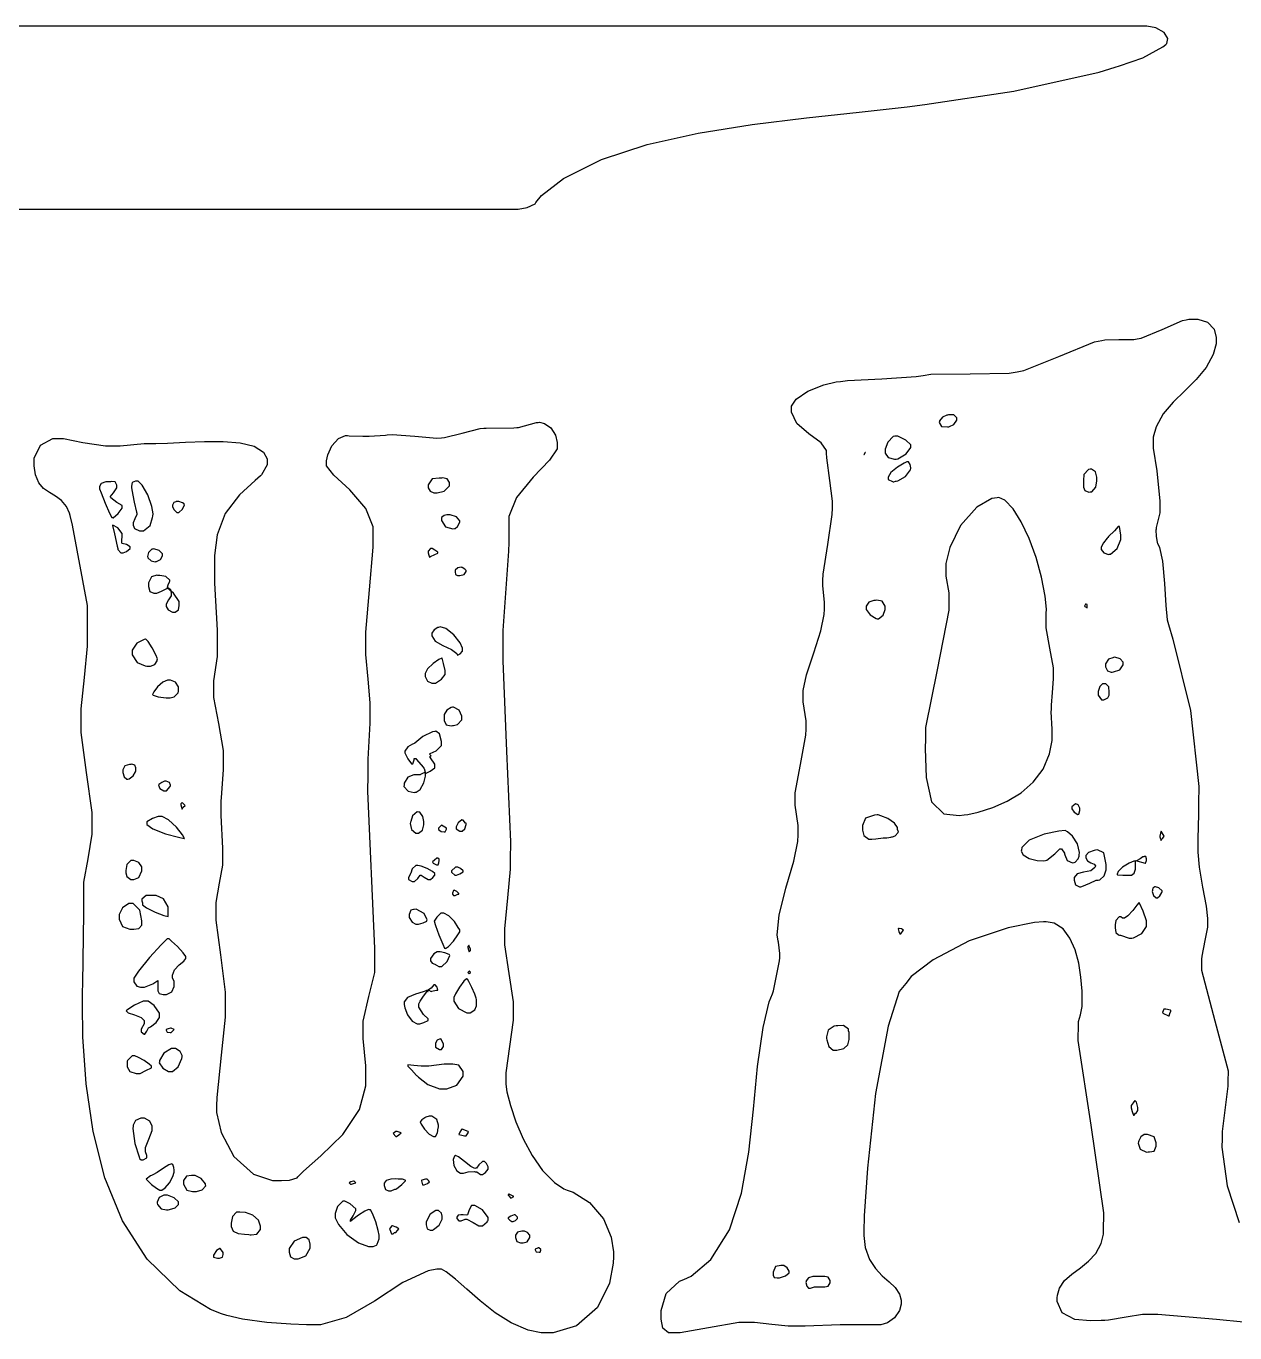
# Model space of a CAD drawing. Extents: x 59 to 294, y 44 to 310.
# Drawn here: x 176.7 to 235, y 86 to 149 of the extents above; entities that cross this region are included whole.
import ezdxf

# ---------------------------------------------------------------- set-up
doc = ezdxf.new("R2010")
doc.units = 0
doc.header["$MEASUREMENT"] = 0

msp = doc.modelspace()

# ---------------------------------------------------------------- linework, layer by layer
at = {"color": 32}
msp.add_lwpolyline([(161.21, 140.159), (181.907, 140.159), (188.806, 140.159), (191.681, 140.159), (198.151, 140.159), (200.308, 140.159), (200.449, 140.159), (200.879, 140.239), (201.26, 140.424), (201.296, 140.476), (201.568, 140.815), (202.627, 141.639), (204.451, 142.558), (206.653, 143.272), (209.113, 143.819), (211.714, 144.238), (214.336, 144.564), (216.864, 144.839), (218.602, 145.028), (219.181, 145.098), (220.036, 145.204), (224.323, 145.852), (228.432, 146.765), (229.199, 147.002), (229.41, 147.064), (230.536, 147.457), (231.502, 147.974), (231.635, 148.096), (231.683, 148.146), (231.742, 148.383), (231.568, 148.67), (231.163, 148.89), (230.722, 148.978), (230.576, 148.978), (230.576, 148.978), (214.629, 148.978), (178.752, 148.978), (166.794, 148.978)], dxfattribs=at)
at = {"color": 42}
msp.add_lwpolyline([(236.689, 86.4306), (234.08, 86.6909), (231.262, 86.9336), (230.787, 86.9237), (230.522, 86.9237), (229.733, 86.7971), (228.873, 86.6525), (228.706, 86.6429), (228.533, 86.6429), (228.014, 86.6263), (227.255, 86.687), (226.646, 86.9996), (226.407, 87.5538), (226.413, 87.7355), (226.416, 87.8512), (226.516, 88.1944), (226.769, 88.561), (227.122, 88.8739), (227.524, 89.1702), (227.925, 89.4884), (228.278, 89.8645), (228.531, 90.3386), (228.633, 90.7948), (228.636, 90.9465), (228.652, 91.8284), (228.049, 96.0438), (227.426, 100.119), (227.435, 100.93), (227.435, 101.04), (227.524, 101.367), (227.612, 101.755), (227.612, 101.883), (227.615, 102.038), (227.605, 102.504), (227.553, 103.175), (227.445, 103.852), (227.271, 104.492), (227.025, 105.055), (226.694, 105.494), (226.268, 105.768), (225.87, 105.846), (225.742, 105.833), (225.315, 105.804), (224.046, 105.545), (222.174, 104.921), (220.428, 104.014), (219.379, 103.205), (219.111, 102.871), (218.792, 102.483), (218.27, 100.819), (217.654, 97.5653), (217.264, 93.9754), (217.114, 91.6781), (217.099, 90.9105), (217.096, 90.7232), (217.165, 90.1555), (217.365, 89.578), (217.653, 89.1385), (217.985, 88.7938), (218.32, 88.5031), (218.612, 88.222), (218.819, 87.9105), (218.899, 87.6212), (218.899, 87.5249), (218.899, 87.4229), (218.812, 87.1153), (218.576, 86.7668), (218.229, 86.523), (217.91, 86.4306), (217.804, 86.4306), (217.53, 86.4306), (216.916, 86.4306), (216.712, 86.4306), (215.962, 86.4306), (214.275, 86.3604), (213.713, 86.3604), (213.45, 86.3604), (212.663, 86.4485), (211.836, 86.5367), (211.56, 86.5367), (211.072, 86.5367), (209.606, 86.2902), (208.241, 86.0418), (207.786, 86.0418), (207.691, 86.0418), (207.41, 86.2637), (207.327, 86.7061), (207.327, 86.8535), (207.327, 87.1238), (207.57, 87.9341), (208.218, 88.5292), (208.421, 88.6174), (208.782, 88.7786), (209.728, 89.578), (210.621, 91.0015), (211.194, 92.764), (211.547, 94.7431), (211.776, 96.8167), (211.977, 98.8632), (212.249, 100.757), (212.539, 101.987), (212.689, 102.376), (212.742, 102.518), (213.032, 103.965), (213.042, 104.105), (213.042, 104.308), (212.98, 104.863), (212.972, 104.915), (212.925, 105.22), (213.01, 106.167), (213.342, 107.461), (213.725, 108.762), (213.917, 109.714), (213.924, 110.031), (213.924, 110.472), (213.783, 111.464), (213.783, 111.795), (213.791, 112.059), (214.048, 113.414), (214.303, 114.821), (214.313, 115.112), (214.313, 115.518), (214.172, 116.43), (214.172, 116.733), (214.177, 116.987), (214.34, 117.742), (214.682, 118.79), (215.024, 119.851), (215.187, 120.635), (215.194, 120.897), (215.194, 121.241), (215.124, 122.016), (215.124, 122.273), (215.132, 122.582), (215.353, 124.019), (215.573, 125.457), (215.583, 125.765), (215.583, 126.096), (215.453, 127.088), (215.309, 128.183), (215.301, 128.411), (215.301, 128.536), (215.035, 128.911), (214.453, 129.343), (213.872, 129.846), (213.607, 130.385), (213.607, 130.564), (213.607, 130.677), (213.832, 131.016), (214.405, 131.402), (215.17, 131.695), (215.768, 131.841), (215.97, 131.869), (216.305, 131.913), (217.963, 131.997), (219.621, 132.099), (219.957, 132.151), (220.326, 132.213), (222.214, 132.227), (224.102, 132.257), (224.473, 132.328), (224.808, 132.389), (226.491, 133.073), (228.211, 133.773), (228.564, 133.843), (228.696, 133.871), (229.384, 133.879), (230.107, 133.889), (230.258, 133.915), (230.451, 133.951), (231.465, 134.374), (232.445, 134.797), (232.621, 134.831), (232.755, 134.862), (233.179, 134.872), (233.649, 134.723), (233.966, 134.381), (234.074, 133.977), (234.068, 133.843), (234.064, 133.672), (233.928, 133.157), (233.583, 132.538), (233.101, 131.965), (232.551, 131.415), (232, 130.867), (231.517, 130.298), (231.173, 129.687), (231.036, 129.18), (231.033, 129.01), (231.033, 128.65), (231.205, 127.565), (231.36, 126.101), (231.352, 125.801), (231.352, 125.537), (231.184, 124.823), (231.176, 124.743), (231.166, 124.708), (231.17, 124.408), (231.228, 124.108), (231.246, 124.072), (231.341, 123.873), (231.482, 123.202), (231.577, 122.141), (231.637, 121.066), (231.714, 120.377), (231.775, 120.157), (231.977, 119.451), (232.829, 116.012), (233.238, 112.36), (233.222, 111.548), (233.222, 111.019), (233.186, 109.828), (233.186, 109.431), (233.179, 109.194), (233.247, 108.478), (233.415, 107.509), (233.582, 106.594), (233.652, 105.996), (233.645, 105.797), (233.645, 105.584), (233.517, 104.943), (233.371, 104.184), (233.363, 104.033), (233.353, 103.504), (233.996, 101.063), (234.641, 98.655), (234.633, 98.1424), (234.623, 97.9219), (234.477, 96.7673), (234.351, 95.7351), (234.351, 95.3904), (234.341, 94.9935), (234.592, 93.1252), (235.179, 91.3613)], dxfattribs=at)
for points in [[(205.034, 89.7117), (205.027, 89.3932), (204.839, 88.4396), (204.266, 87.2561), (203.258, 86.3822), (202.129, 86.0418), (201.753, 86.0418), (201.545, 86.0418), (200.922, 86.1741), (200.11, 86.523), (199.336, 87.0133), (198.618, 87.5771), (197.973, 88.1422), (197.422, 88.6326), (196.982, 88.9811), (196.751, 89.1124), (196.674, 89.1124), (196.638, 89.1124), (196.559, 89.1124), (196.533, 89.1124), (196.107, 89.0228), (194.89, 88.47), (193.529, 87.5729), (192.161, 86.7763), (190.915, 86.4306), (190.5, 86.4306), (190.248, 86.4306), (189.494, 86.4538), (188.33, 86.5367), (187.165, 86.6994), (186.403, 86.8715), (186.16, 86.9597), (185.628, 87.1664), (184.147, 88.0692), (182.572, 89.589), (181.386, 91.4329), (180.533, 93.5136), (179.966, 95.7432), (179.631, 98.0338), (179.479, 100.298), (179.451, 101.91), (179.458, 102.446), (179.466, 102.871), (179.528, 106.256), (179.528, 107.385), (179.528, 107.756), (179.722, 108.868), (179.917, 110.059), (179.917, 110.455), (179.917, 111.1), (179.652, 113.031), (179.388, 114.961), (179.388, 115.605), (179.388, 116.105), (179.546, 117.603), (179.704, 119.122), (179.704, 119.628), (179.704, 121.074), (178.981, 124.937), (178.858, 125.413), (178.829, 125.524), (178.682, 125.843), (178.44, 126.132), (178.156, 126.337), (177.862, 126.511), (177.584, 126.706), (177.35, 126.975), (177.19, 127.374), (177.13, 127.808), (177.13, 127.952), (177.13, 128.165), (177.438, 128.8), (178.026, 129.117), (178.223, 129.117), (178.537, 129.117), (179.48, 128.928), (180.56, 128.756), (180.763, 128.764), (181.274, 128.764), (182.425, 128.87), (182.809, 128.87), (182.995, 128.87), (183.553, 128.892), (184.417, 128.936), (185.336, 128.975), (186.239, 128.976), (187.059, 128.911), (187.73, 128.752), (188.181, 128.465), (188.347, 128.134), (188.347, 128.022), (188.347, 127.846), (188.083, 127.361), (188.031, 127.317), (187.77, 127.099), (187.027, 126.399), (186.337, 125.501), (185.936, 124.471), (185.808, 123.485), (185.808, 123.155), (185.808, 122.151), (185.95, 119.888), (185.95, 119.133), (185.95, 118.613), (185.773, 117.443), (185.773, 117.052), (185.773, 116.636), (186.002, 115.386), (186.231, 114.096), (186.231, 113.665), (186.231, 113.163), (186.134, 111.831), (186.126, 111.654), (186.126, 110.958), (186.196, 109.391), (186.196, 108.868), (186.196, 108.575), (186.037, 107.695), (185.878, 106.776), (185.878, 106.469), (185.878, 105.914), (186.107, 104.251), (186.337, 102.449), (186.337, 101.847), (186.337, 101.239), (186.139, 99.4131), (185.922, 97.3847), (185.914, 96.9779), (185.914, 96.6583), (186.134, 95.698), (186.752, 94.5321), (187.7, 93.69), (188.611, 93.3746), (188.913, 93.3799), (189.043, 93.3799), (189.436, 93.4021), (189.794, 93.5122), (189.83, 93.5563), (190.095, 93.8223), (190.937, 94.5691), (191.999, 95.5947), (192.796, 96.792), (193.11, 97.9371), (193.11, 98.3188), (193.11, 98.902), (192.969, 100.212), (192.969, 100.648), (192.969, 101.048), (193.252, 102.245), (193.535, 103.402), (193.535, 103.787), (193.543, 104.546), (193.207, 112.131), (193.216, 112.889), (193.216, 113.666), (193.322, 115.412), (193.322, 115.994), (193.322, 116.38), (193.216, 117.533), (193.11, 118.707), (193.11, 119.098), (193.11, 119.782), (193.286, 121.833), (193.463, 123.883), (193.463, 124.567), (193.463, 124.861), (193.11, 125.746), (192.334, 126.643), (191.557, 127.35), (191.206, 127.802), (191.206, 127.952), (191.206, 128.046), (191.27, 128.326), (191.464, 128.764), (191.786, 129.124), (192.119, 129.263), (192.228, 129.257), (192.298, 129.249), (192.96, 129.223), (193.182, 129.223), (193.26, 129.232), (194.054, 129.285), (194.134, 129.293), (194.371, 129.311), (195.465, 129.223), (196.523, 129.135), (196.744, 129.153), (196.902, 129.162), (197.74, 129.381), (198.614, 129.602), (198.79, 129.61), (198.905, 129.62), (200.236, 129.638), (200.378, 129.646), (200.456, 129.655), (201.32, 129.884), (201.4, 129.892), (201.476, 129.899), (201.712, 129.837), (202.017, 129.625), (202.244, 129.274), (202.324, 128.917), (202.318, 128.8), (202.318, 128.616), (201.958, 128.066), (201.166, 127.248), (200.368, 126.27), (199.995, 125.364), (199.989, 125.06), (199.989, 124.823), (199.989, 124.287), (199.989, 124.108), (199.979, 123.694), (199.835, 121.666), (199.708, 119.873), (199.708, 119.275), (199.698, 118.411), (199.883, 114.053), (200.069, 109.697), (200.061, 108.832), (200.061, 108.372), (199.931, 106.989), (199.787, 105.499), (199.778, 105.198), (199.778, 104.737), (199.989, 103.352), (200.201, 101.986), (200.201, 101.53), (200.201, 101.107), (200.025, 99.8361), (199.849, 98.5668), (199.849, 98.1424), (199.849, 98.02), (199.904, 97.6521), (200.068, 96.985), (200.329, 96.2092), (200.681, 95.3879), (201.114, 94.5829), (201.62, 93.8622), (202.187, 93.2864), (202.645, 92.9831), (202.811, 92.921), (203.091, 92.8109), (203.872, 92.3163), (204.557, 91.5416), (204.924, 90.6558), (205.034, 89.9488), (205.034, 89.7117)], [(221.192, 129.682), (221.226, 129.691), (221.438, 129.796), (221.58, 130.001), (221.58, 130.069), (221.58, 130.119), (221.429, 130.263), (221.174, 130.255), (221.121, 130.245), (221.085, 130.237), (220.887, 130.14), (220.741, 129.973), (220.733, 129.928), (220.719, 129.883), (220.843, 129.699), (221.13, 129.673), (221.192, 129.682)], [(218.123, 128.481), (218.123, 128.411), (218.267, 128.2), (218.572, 128.12), (218.652, 128.129), (218.73, 128.138), (219.136, 128.377), (219.366, 128.684), (219.358, 128.728), (219.358, 128.807), (219.123, 129.042), (218.73, 129.232), (218.652, 129.223), (218.634, 129.223), (218.594, 129.223), (218.582, 129.223), (218.51, 129.206), (218.245, 128.946), (218.123, 128.598), (218.123, 128.481)], [(217.171, 128.447), (217.161, 128.439), (217.107, 128.35), (217.099, 128.341), (217.107, 128.35), (217.161, 128.439), (217.171, 128.447)], [(218.652, 127.07), (218.73, 127.08), (219.097, 127.292), (219.34, 127.609), (219.358, 127.67), (219.366, 127.697), (219.326, 127.87), (219.243, 127.988), (219.215, 127.988), (219.17, 127.988), (219.037, 127.922), (218.713, 127.742), (218.401, 127.482), (218.263, 127.254), (218.263, 127.176), (218.263, 127.142), (218.474, 127.046), (218.51, 127.036), (218.544, 127.036), (218.625, 127.07), (218.652, 127.07)], [(196.108, 126.788), (196.108, 126.737), (196.201, 126.581), (196.383, 126.498), (196.427, 126.507), (196.537, 126.507), (196.872, 126.573), (197.133, 126.842), (197.133, 126.93), (197.133, 126.992), (197.031, 127.176), (196.804, 127.222), (196.744, 127.212), (196.634, 127.212), (196.307, 127.172), (196.108, 126.884), (196.108, 126.788)], [(227.682, 126.824), (227.682, 126.77), (227.748, 126.605), (227.94, 126.533), (228.001, 126.541), (228.075, 126.55), (228.278, 126.781), (228.317, 127.079), (228.317, 127.176), (228.317, 127.26), (228.251, 127.511), (228.057, 127.643), (228.001, 127.635), (227.915, 127.62), (227.695, 127.385), (227.682, 127.096), (227.682, 127), (227.682, 126.956), (227.682, 126.857), (227.682, 126.824)], [(180.269, 126.753), (180.269, 126.69), (180.353, 126.498), (180.546, 126.004), (180.76, 125.523), (180.867, 125.306), (180.905, 125.306), (180.931, 125.298), (181.174, 125.506), (181.364, 125.754), (181.364, 125.835), (181.364, 125.887), (181.107, 126.039), (180.815, 126.26), (180.799, 126.294), (180.789, 126.312), (180.943, 126.507), (181.115, 126.745), (181.115, 126.824), (181.115, 126.877), (181.023, 127.036), (180.843, 127.046), (180.799, 127.036), (180.799, 127.036), (180.658, 127.036), (180.658, 127.036), (180.582, 127.036), (180.358, 126.948), (180.269, 126.803), (180.269, 126.753)], [(181.821, 126.753), (181.829, 126.649), (181.945, 126.057), (182.059, 125.572), (182.069, 125.519), (182.069, 125.452), (181.981, 125.254), (181.893, 125.055), (181.893, 124.99), (181.893, 124.937), (181.967, 124.777), (182.202, 124.671), (182.28, 124.671), (182.39, 124.671), (182.721, 124.919), (182.835, 125.306), (182.845, 125.377), (182.862, 125.487), (182.797, 125.835), (182.601, 126.396), (182.334, 126.871), (182.135, 127.07), (182.069, 127.07), (182.014, 127.07), (181.851, 126.992), (181.821, 126.814), (181.821, 126.753)], [(183.797, 125.871), (183.797, 125.826), (183.88, 125.687), (184.003, 125.553), (184.044, 125.553), (184.099, 125.553), (184.269, 125.709), (184.37, 125.916), (184.362, 125.942), (184.362, 125.964), (184.269, 126.026), (184.099, 126.082), (184.044, 126.082), (184.026, 126.082), (183.986, 126.082), (183.974, 126.082), (183.956, 126.074), (183.858, 126.031), (183.797, 125.911), (183.797, 125.871)], [(226.167, 114.793), (226.167, 115.112), (226.121, 115.959), (226.131, 116.064), (226.131, 116.269), (226.183, 116.884), (226.237, 117.54), (226.237, 117.758), (226.237, 118.073), (226.06, 119.018), (225.884, 120.005), (225.884, 120.333), (225.884, 120.421), (225.884, 120.62), (225.884, 120.686), (225.887, 120.894), (225.829, 121.52), (225.658, 122.44), (225.392, 123.385), (225.058, 124.293), (224.68, 125.098), (224.281, 125.736), (223.886, 126.144), (223.605, 126.273), (223.521, 126.258), (223.264, 126.221), (222.539, 125.809), (221.757, 124.933), (221.239, 123.863), (221.051, 123.095), (221.051, 122.837), (221.051, 122.484), (221.192, 121.69), (221.192, 121.426), (221.182, 120.844), (220.627, 117.974), (220.071, 115.191), (220.063, 114.653), (220.052, 114.187), (220.096, 112.786), (220.362, 111.616), (220.945, 111.046), (221.692, 110.954), (221.933, 110.985), (222.1, 111.009), (222.599, 111.118), (223.303, 111.337), (224.006, 111.647), (224.67, 112.057), (225.257, 112.569), (225.727, 113.192), (226.042, 113.932), (226.162, 114.578), (226.167, 114.793)], [(197.062, 125.448), (197.015, 125.448), (196.876, 125.414), (196.744, 125.308), (196.744, 125.272), (196.744, 125.171), (196.942, 124.867), (197.299, 124.769), (197.379, 124.777), (197.412, 124.777), (197.516, 124.883), (197.616, 125.061), (197.626, 125.096), (197.634, 125.149), (197.475, 125.352), (197.166, 125.448), (197.062, 125.448)], [(181.364, 123.613), (181.417, 123.613), (181.583, 123.671), (181.751, 123.814), (181.751, 123.861), (181.751, 123.898), (181.569, 124.007), (181.372, 124.063), (181.364, 124.072), (181.354, 124.081), (181.35, 124.228), (181.364, 124.402), (181.364, 124.46), (181.364, 124.549), (181.16, 124.809), (180.921, 124.937), (180.905, 124.919), (180.905, 124.919), (181.001, 124.532), (181.133, 123.931), (181.151, 123.825), (181.151, 123.773), (181.31, 123.613), (181.364, 123.613)], [(228.53, 123.825), (228.53, 123.771), (228.656, 123.606), (228.873, 123.534), (228.917, 123.542), (228.979, 123.552), (229.292, 123.821), (229.482, 124.248), (229.482, 124.39), (229.482, 124.459), (229.446, 124.664), (229.412, 124.883), (229.412, 124.883), (229.35, 124.883), (229.168, 124.672), (228.881, 124.39), (228.847, 124.354), (228.811, 124.32), (228.635, 124.09), (228.53, 123.891), (228.53, 123.825)], [(182.845, 123.789), (182.791, 123.781), (182.629, 123.623), (182.589, 123.43), (182.598, 123.402), (182.607, 123.367), (182.765, 123.23), (182.958, 123.182), (182.985, 123.19), (183.02, 123.2), (183.21, 123.297), (183.312, 123.464), (183.304, 123.508), (183.304, 123.563), (183.152, 123.729), (182.897, 123.799), (182.845, 123.789)], [(196.567, 123.613), (196.567, 123.643), (196.435, 123.733), (196.296, 123.825), (196.251, 123.825), (196.215, 123.825), (196.108, 123.693), (196.108, 123.649), (196.108, 123.612), (196.144, 123.5), (196.18, 123.402), (196.18, 123.402), (196.215, 123.43), (196.426, 123.534), (196.567, 123.594), (196.567, 123.613)], [(197.732, 122.907), (197.704, 122.917), (197.534, 122.887), (197.415, 122.771), (197.415, 122.731), (197.415, 122.688), (197.431, 122.56), (197.528, 122.514), (197.556, 122.52), (197.627, 122.52), (197.842, 122.564), (197.944, 122.717), (197.944, 122.767), (197.944, 122.767), (197.877, 122.825), (197.749, 122.899), (197.732, 122.907)], [(183.657, 122.238), (183.657, 122.297), (183.479, 122.472), (183.188, 122.52), (183.092, 122.52), (183.038, 122.53), (182.782, 122.45), (182.633, 122.159), (182.633, 122.061), (182.633, 121.984), (182.699, 121.748), (182.888, 121.672), (182.951, 121.672), (183.03, 121.672), (183.268, 121.77), (183.549, 121.903), (183.585, 121.921), (183.603, 121.927), (183.695, 121.841), (183.727, 121.663), (183.727, 121.602), (183.727, 121.538), (183.603, 121.339), (183.48, 121.141), (183.48, 121.073), (183.48, 121.021), (183.581, 120.862), (183.796, 120.756), (183.867, 120.756), (183.921, 120.756), (184.083, 120.872), (184.114, 121.076), (184.114, 121.143), (184.114, 121.274), (183.844, 121.664), (183.559, 121.912), (183.551, 121.921), (183.551, 121.958), (183.589, 122.067), (183.647, 122.221), (183.657, 122.238)], [(217.205, 120.967), (217.205, 120.881), (217.404, 120.624), (217.69, 120.448), (217.734, 120.438), (217.806, 120.438), (218.021, 120.61), (218.123, 120.879), (218.123, 120.967), (218.123, 121.045), (217.985, 121.277), (217.725, 121.329), (217.664, 121.32), (217.58, 121.32), (217.328, 121.237), (217.205, 121.035), (217.205, 120.967)], [(227.788, 121.143), (227.779, 121.135), (227.726, 121.048), (227.718, 121.039), (227.735, 121.021), (227.858, 120.967), (227.858, 120.967), (227.858, 121.006), (227.849, 121.121), (227.803, 121.143), (227.788, 121.143)], [(196.285, 119.698), (196.285, 119.615), (196.447, 119.364), (196.822, 119.146), (197.237, 118.948), (197.481, 118.758), (197.52, 118.674), (197.52, 118.674), (197.644, 118.746), (197.768, 118.878), (197.768, 118.922), (197.768, 119.011), (197.645, 119.276), (197.343, 119.668), (196.963, 119.96), (196.679, 120.041), (196.603, 120.015), (196.567, 120.007), (196.39, 119.896), (196.285, 119.747), (196.285, 119.698)], [(182.669, 118.145), (182.736, 118.145), (182.941, 118.225), (183.046, 118.411), (183.056, 118.463), (183.064, 118.507), (182.993, 118.697), (182.813, 119.036), (182.615, 119.337), (182.505, 119.458), (182.492, 119.451), (182.421, 119.433), (182.068, 119.253), (181.857, 118.926), (181.857, 118.816), (181.857, 118.696), (182.09, 118.336), (182.482, 118.163), (182.563, 118.145), (182.589, 118.145), (182.648, 118.145), (182.669, 118.145)], [(195.968, 117.722), (195.968, 117.651), (196.069, 117.437), (196.284, 117.335), (196.357, 117.335), (196.456, 117.335), (196.756, 117.529), (196.92, 117.753), (196.92, 117.828), (196.92, 117.939), (196.85, 118.274), (196.78, 118.533), (196.78, 118.533), (196.762, 118.543), (196.622, 118.477), (196.347, 118.287), (196.084, 118.018), (195.968, 117.796), (195.968, 117.722)], [(229.588, 118.287), (229.588, 118.342), (229.45, 118.507), (229.19, 118.579), (229.129, 118.569), (229.093, 118.561), (228.881, 118.495), (228.74, 118.259), (228.74, 118.181), (228.74, 118.118), (228.833, 117.93), (229.003, 117.864), (229.059, 117.864), (229.129, 117.881), (229.428, 117.982), (229.588, 118.211), (229.588, 118.287)], [(184.08, 117.086), (184.08, 117.159), (183.93, 117.374), (183.698, 117.475), (183.621, 117.475), (183.548, 117.475), (183.33, 117.376), (183.074, 117.15), (182.896, 116.91), (182.835, 116.787), (182.845, 116.769), (182.853, 116.753), (183.1, 116.673), (183.49, 116.629), (183.621, 116.629), (183.684, 116.629), (183.876, 116.669), (184.062, 116.87), (184.08, 116.946), (184.08, 116.946), (184.08, 117.052), (184.08, 117.086)], [(228.388, 116.84), (228.388, 116.761), (228.546, 116.523), (228.6, 116.523), (228.661, 116.532), (228.851, 116.625), (228.917, 116.761), (228.917, 116.805), (228.917, 116.894), (228.889, 117.158), (228.745, 117.306), (228.706, 117.299), (228.688, 117.299), (228.648, 117.299), (228.636, 117.299), (228.59, 117.299), (228.458, 117.176), (228.388, 116.924), (228.388, 116.84)], [(197.273, 115.288), (197.336, 115.288), (197.528, 115.346), (197.732, 115.568), (197.732, 115.641), (197.732, 115.74), (197.594, 116.038), (197.334, 116.18), (197.273, 116.17), (197.219, 116.162), (197, 116.038), (196.886, 115.82), (196.886, 115.747), (196.886, 115.713), (196.886, 115.632), (196.886, 115.605), (196.878, 115.54), (196.973, 115.328), (197.211, 115.28), (197.273, 115.288)], [(194.98, 113.983), (194.98, 113.983), (195.121, 113.692), (195.307, 113.454), (195.369, 113.454), (195.369, 113.454), (195.439, 113.64), (195.439, 113.701), (195.455, 113.701), (195.495, 113.701), (195.509, 113.701), (195.544, 113.657), (195.862, 113.286), (195.898, 113.242), (195.914, 113.225), (195.968, 113.053), (195.968, 112.995), (195.976, 112.987), (196.211, 113.087), (196.427, 113.257), (196.427, 113.312), (196.427, 113.428), (196.225, 113.736), (196.18, 113.771), (196.189, 113.78), (196.241, 113.833), (196.251, 113.841), (196.251, 113.841), (196.18, 113.911), (196.18, 113.911), (196.197, 113.939), (196.488, 114.08), (196.744, 114.325), (196.744, 114.406), (196.744, 114.529), (196.652, 114.893), (196.471, 115.015), (196.427, 115.006), (196.311, 114.997), (195.848, 114.759), (195.473, 114.45), (195.403, 114.406), (195.359, 114.398), (195.125, 114.274), (194.98, 114.056), (194.98, 113.983)], [(182.033, 113.206), (182.033, 113.25), (181.975, 113.38), (181.829, 113.428), (181.787, 113.418), (181.714, 113.418), (181.499, 113.353), (181.398, 113.164), (181.398, 113.101), (181.398, 113.029), (181.468, 112.814), (181.6, 112.713), (181.645, 112.713), (181.697, 112.722), (181.892, 112.868), (182.015, 113.067), (182.033, 113.101), (182.033, 113.127), (182.033, 113.187), (182.033, 113.206)], [(195.509, 112.925), (195.411, 112.925), (195.121, 112.81), (194.954, 112.518), (194.946, 112.43), (194.937, 112.364), (195.143, 112.135), (195.439, 112.069), (195.475, 112.077), (195.537, 112.077), (195.724, 112.216), (195.892, 112.528), (195.975, 112.852), (195.985, 113.013), (195.968, 113.029), (195.968, 113.029), (195.87, 112.991), (195.738, 112.934), (195.721, 112.925), (195.667, 112.925), (195.548, 112.925), (195.509, 112.925)], [(183.444, 112.147), (183.505, 112.147), (183.682, 112.361), (183.691, 112.396), (183.7, 112.422), (183.647, 112.554), (183.489, 112.616), (183.444, 112.606), (183.4, 112.606), (183.272, 112.546), (183.136, 112.448), (183.128, 112.43), (183.118, 112.413), (183.18, 112.263), (183.378, 112.147), (183.444, 112.147)], [(184.397, 111.442), (184.397, 111.442), (184.273, 111.567), (184.256, 111.584), (184.246, 111.576), (184.194, 111.523), (184.186, 111.514), (184.186, 111.476), (184.22, 111.363), (184.256, 111.265), (184.256, 111.265), (184.251, 111.271), (184.313, 111.368), (184.397, 111.442), (184.397, 111.442)], [(227.119, 111.337), (227.119, 111.285), (227.223, 111.125), (227.404, 111.004), (227.435, 111.019), (227.452, 111.029), (227.506, 111.206), (227.506, 111.265), (227.506, 111.317), (227.426, 111.47), (227.312, 111.523), (227.295, 111.514), (227.277, 111.505), (227.119, 111.38), (227.119, 111.337)], [(183.198, 110.913), (183.104, 110.913), (182.826, 110.808), (182.563, 110.649), (182.563, 110.596), (182.563, 110.527), (182.844, 110.316), (183.462, 110.08), (184.08, 109.916), (184.362, 109.854), (184.362, 109.854), (184.363, 109.856), (184.278, 110.035), (183.99, 110.398), (183.598, 110.753), (183.297, 110.913), (183.198, 110.913)], [(195.579, 110.103), (195.641, 110.103), (195.832, 110.257), (195.898, 110.512), (195.898, 110.596), (195.898, 110.676), (195.852, 110.914), (195.701, 111.125), (195.651, 111.125), (195.582, 111.133), (195.351, 110.944), (195.271, 110.667), (195.263, 110.632), (195.245, 110.579), (195.301, 110.289), (195.509, 110.103), (195.579, 110.103)], [(218.722, 110.313), (218.722, 110.385), (218.578, 110.597), (218.254, 110.808), (217.918, 110.94), (217.78, 110.985), (217.734, 110.985), (217.602, 110.976), (217.183, 110.839), (217.029, 110.472), (217.029, 110.349), (217.029, 110.261), (217.091, 109.992), (217.334, 109.82), (217.417, 109.82), (217.482, 109.82), (217.676, 109.842), (218.025, 109.882), (218.123, 109.89), (218.201, 109.89), (218.396, 109.918), (218.44, 109.926), (218.482, 109.926), (218.611, 109.974), (218.748, 110.147), (218.758, 110.207), (218.748, 110.207), (218.722, 110.287), (218.722, 110.313)], [(196.744, 110.49), (196.744, 110.49), (196.603, 110.357), (196.603, 110.313), (196.603, 110.283), (196.734, 110.191), (196.873, 110.173), (196.92, 110.173), (196.92, 110.173), (196.99, 110.305), (196.99, 110.349), (196.744, 110.49)], [(197.768, 110.736), (197.732, 110.746), (197.554, 110.61), (197.449, 110.415), (197.449, 110.349), (197.449, 110.315), (197.634, 110.207), (197.696, 110.207), (197.74, 110.207), (197.872, 110.323), (197.944, 110.528), (197.944, 110.596), (197.9, 110.596), (197.801, 110.736), (197.768, 110.736)], [(227.225, 108.692), (227.277, 108.709), (227.426, 108.868), (227.471, 109), (227.471, 109.044), (227.476, 109.179), (227.38, 109.589), (227.148, 109.962), (226.909, 110.176), (226.8, 110.243), (226.8, 110.243), (226.8, 110.243), (226.483, 110.205), (225.781, 110.059), (225.058, 109.768), (224.7, 109.42), (224.683, 109.291), (224.678, 109.238), (224.776, 109.065), (225.054, 108.886), (225.437, 108.785), (225.749, 108.777), (225.848, 108.796), (225.918, 108.814), (226.289, 109.106), (226.54, 109.361), (226.624, 109.361), (226.624, 109.361), (226.756, 109.15), (226.766, 109.115), (226.774, 109.062), (226.888, 108.797), (227.15, 108.675), (227.225, 108.692)], [(231.563, 109.96), (231.422, 110.207), (231.422, 110.207), (231.386, 110.107), (231.352, 109.971), (231.352, 109.926), (231.422, 109.75), (231.422, 109.78), (231.492, 109.868), (231.563, 109.96), (231.563, 109.96)], [(196.567, 108.902), (196.529, 108.902), (196.417, 108.814), (196.321, 108.726), (196.321, 108.726), (196.321, 108.726), (196.351, 108.656), (196.512, 108.585), (196.567, 108.585), (196.583, 108.585), (196.628, 108.683), (196.638, 108.795), (196.638, 108.832), (196.638, 108.85), (196.567, 108.902), (196.567, 108.902)], [(228.776, 108.409), (228.776, 108.596), (228.656, 109.154), (228.344, 109.3), (228.247, 109.291), (228.185, 109.282), (227.925, 109.185), (227.788, 109.026), (227.788, 108.972), (227.788, 108.924), (227.864, 108.778), (228.031, 108.678), (228.189, 108.611), (228.25, 108.536), (228.247, 108.515), (228.226, 108.45), (228.028, 108.297), (227.682, 108.228), (227.364, 108.152), (227.225, 107.975), (227.225, 107.914), (227.225, 107.84), (227.289, 107.615), (227.482, 107.519), (227.542, 107.527), (227.602, 107.537), (227.977, 107.699), (228.284, 107.844), (228.388, 107.844), (228.458, 107.854), (228.674, 108.048), (228.767, 108.348), (228.776, 108.409)], [(229.306, 108.126), (229.314, 108.11), (229.57, 108.082), (229.847, 108.09), (229.941, 108.09), (229.984, 108.09), (230.116, 108.175), (230.188, 108.377), (230.188, 108.443), (230.188, 108.494), (230.188, 108.647), (230.188, 108.796), (230.188, 108.796), (230.646, 108.656), (230.663, 108.656), (230.717, 108.788), (230.717, 108.832), (230.717, 108.87), (230.673, 108.982), (230.592, 108.982), (230.576, 108.972), (230.533, 108.972), (230.407, 108.88), (230.222, 108.771), (230.188, 108.762), (230.106, 108.755), (229.871, 108.663), (229.561, 108.471), (229.343, 108.266), (229.292, 108.14), (229.306, 108.126)], [(181.857, 107.88), (181.937, 107.88), (182.178, 107.973), (182.316, 108.3), (182.316, 108.409), (182.316, 108.481), (182.166, 108.695), (181.934, 108.796), (181.857, 108.796), (181.791, 108.796), (181.592, 108.598), (181.548, 108.311), (181.54, 108.267), (181.54, 108.206), (181.592, 108.022), (181.791, 107.88), (181.857, 107.88)], [(195.156, 107.914), (195.156, 107.88), (195.341, 107.774), (195.403, 107.774), (195.455, 107.774), (195.615, 107.932), (195.721, 108.09), (195.721, 108.09), (195.768, 108.09), (195.91, 107.986), (196.113, 107.88), (196.18, 107.88), (196.217, 107.88), (196.329, 107.978), (196.427, 108.089), (196.427, 108.126), (196.427, 108.16), (196.314, 108.257), (196.056, 108.405), (195.771, 108.519), (195.614, 108.559), (195.579, 108.549), (195.519, 108.549), (195.341, 108.395), (195.271, 108.188), (195.263, 108.162), (195.253, 108.144), (195.156, 107.972), (195.156, 107.914)], [(197.415, 108.09), (197.469, 108.09), (197.634, 108.152), (197.802, 108.239), (197.802, 108.267), (197.802, 108.301), (197.67, 108.401), (197.531, 108.479), (197.485, 108.479), (197.423, 108.479), (197.239, 108.295), (197.239, 108.233), (197.247, 108.216), (197.397, 108.082), (197.415, 108.09)], [(182.35, 106.715), (182.35, 106.664), (182.538, 106.509), (182.954, 106.298), (183.377, 106.146), (183.578, 106.102), (183.585, 106.116), (183.585, 106.116), (183.585, 106.248), (183.585, 106.387), (183.585, 106.433), (183.585, 106.561), (183.364, 106.941), (183.001, 107.104), (182.879, 107.104), (182.826, 107.114), (182.531, 107.1), (182.323, 106.923), (182.316, 106.856), (182.316, 106.856), (182.35, 106.751), (182.35, 106.715)], [(197.343, 107.351), (197.326, 107.351), (197.273, 107.218), (197.273, 107.174), (197.281, 107.166), (197.334, 107.114), (197.343, 107.104), (197.405, 107.104), (197.545, 107.174), (197.592, 107.174), (197.592, 107.207), (197.493, 107.302), (197.361, 107.36), (197.343, 107.351)], [(231.21, 106.998), (231.243, 106.998), (231.346, 107.086), (231.448, 107.246), (231.458, 107.28), (231.465, 107.325), (231.311, 107.483), (231.14, 107.527), (231.14, 107.527), (231.108, 107.527), (231.016, 107.466), (230.999, 107.38), (230.999, 107.351), (230.981, 107.307), (231.051, 107.108), (231.17, 106.998), (231.21, 106.998)], [(181.857, 105.481), (181.937, 105.481), (182.178, 105.512), (182.316, 105.674), (182.316, 105.727), (182.316, 105.894), (182.222, 106.394), (181.895, 106.715), (181.787, 106.715), (181.686, 106.715), (181.384, 106.518), (181.222, 106.19), (181.222, 106.08), (181.23, 105.966), (181.38, 105.609), (181.737, 105.481), (181.857, 105.481)], [(195.439, 106.433), (195.398, 106.433), (195.275, 106.407), (195.185, 106.186), (195.192, 106.116), (195.2, 106.046), (195.345, 105.817), (195.52, 105.727), (195.579, 105.727), (195.65, 105.727), (195.862, 105.789), (196.038, 105.876), (196.038, 105.904), (196.055, 105.94), (195.91, 106.236), (195.535, 106.443), (195.439, 106.433)], [(230.011, 105.058), (230.09, 105.067), (230.482, 105.274), (230.717, 105.614), (230.717, 105.727), (230.717, 105.886), (230.553, 106.358), (230.372, 106.743), (230.364, 106.751), (230.335, 106.751), (230.252, 106.635), (230.055, 106.38), (229.818, 106.127), (229.645, 106.01), (229.588, 106.01), (229.552, 106.01), (229.472, 106.08), (229.446, 106.08), (229.387, 106.073), (229.23, 105.905), (229.199, 105.693), (229.199, 105.621), (229.199, 105.549), (229.24, 105.332), (229.368, 105.208), (229.412, 105.198), (229.456, 105.19), (229.872, 105.058), (230.011, 105.058)], [(197.626, 105.41), (197.626, 105.452), (197.557, 105.573), (197.374, 105.861), (197.105, 106.135), (196.861, 106.256), (196.78, 106.256), (196.718, 106.256), (196.532, 106.063), (196.391, 105.869), (196.391, 105.869), (196.391, 105.869), (196.463, 105.665), (196.628, 105.216), (196.807, 104.768), (196.891, 104.563), (196.92, 104.563), (196.945, 104.55), (197.09, 104.647), (197.326, 104.907), (197.535, 105.209), (197.626, 105.361), (197.626, 105.41)], [(219.005, 105.445), (219.005, 105.445), (218.907, 105.494), (218.795, 105.517), (218.758, 105.517), (218.748, 105.508), (218.779, 105.38), (218.828, 105.268), (218.828, 105.268), (218.873, 105.268), (218.995, 105.428), (219.005, 105.445)], [(183.797, 103.188), (183.797, 103.273), (183.896, 103.525), (184.114, 103.766), (184.332, 103.947), (184.433, 104.067), (184.433, 104.105), (184.433, 104.167), (184.31, 104.353), (184.036, 104.656), (183.747, 104.914), (183.625, 105.022), (183.585, 105.022), (183.541, 105.013), (183.251, 104.738), (182.689, 104.123), (182.16, 103.455), (181.927, 103.123), (181.927, 103.011), (181.927, 102.942), (182.068, 102.734), (182.254, 102.694), (182.316, 102.694), (182.448, 102.694), (182.848, 102.853), (183.092, 103.011), (183.092, 103.011), (183.092, 103.011), (183.092, 102.906), (183.092, 102.871), (183.092, 102.792), (183.092, 102.613), (183.092, 102.552), (183.092, 102.509), (183.157, 102.381), (183.348, 102.333), (183.408, 102.342), (183.496, 102.342), (183.757, 102.465), (183.867, 102.716), (183.867, 102.799), (183.867, 102.799), (183.867, 102.906), (183.867, 102.941), (183.876, 102.968), (183.797, 103.134), (183.797, 103.188)], [(198.015, 104.635), (198.015, 104.597), (198.049, 104.484), (198.085, 104.386), (198.085, 104.386), (198.155, 104.458), (198.155, 104.52), (198.085, 104.659), (198.085, 104.705), (198.067, 104.705), (198.023, 104.644), (198.015, 104.635)], [(196.674, 103.681), (196.76, 103.681), (197.021, 103.925), (197.149, 104.22), (197.133, 104.246), (197.123, 104.264), (196.906, 104.344), (196.679, 104.386), (196.603, 104.386), (196.547, 104.386), (196.382, 104.299), (196.215, 104.075), (196.215, 103.999), (196.215, 103.963), (196.299, 103.855), (196.435, 103.797), (196.461, 103.787), (196.47, 103.77), (196.656, 103.673), (196.674, 103.681)], [(198.155, 103.4), (198.155, 103.418), (198.101, 103.47), (198.085, 103.47), (198.015, 103.4), (198.085, 103.328), (198.085, 103.346), (198.155, 103.4), (198.155, 103.4)], [(195.651, 101.847), (195.651, 101.889), (195.721, 102.018), (195.88, 102.253), (196.037, 102.463), (196.108, 102.552), (196.108, 102.552), (196.143, 102.552), (196.251, 102.482), (196.251, 102.482), (196.285, 102.5), (196.496, 102.552), (196.567, 102.552), (196.576, 102.562), (196.536, 102.69), (196.453, 102.799), (196.427, 102.799), (196.384, 102.799), (196.259, 102.65), (196.073, 102.536), (196.038, 102.552), (196.047, 102.544), (196.099, 102.491), (196.108, 102.482), (196.099, 102.491), (196.047, 102.544), (196.038, 102.552), (196.038, 102.529), (195.868, 102.459), (195.491, 102.355), (195.115, 102.191), (194.946, 101.986), (194.946, 101.917), (194.946, 101.863), (194.986, 101.699), (195.112, 101.358), (195.331, 101.05), (195.574, 100.925), (195.651, 100.93), (195.714, 100.93), (195.906, 100.992), (196.108, 101.079), (196.108, 101.107), (196.108, 101.173), (195.88, 101.371), (195.651, 101.728), (195.651, 101.847)], [(197.979, 103.081), (197.954, 103.09), (197.834, 102.978), (197.62, 102.698), (197.428, 102.373), (197.343, 102.191), (197.343, 102.129), (197.343, 102.013), (197.576, 101.662), (197.969, 101.451), (198.049, 101.46), (198.126, 101.46), (198.362, 101.601), (198.438, 101.786), (198.438, 101.847), (198.438, 101.909), (198.438, 102.048), (198.438, 102.093), (198.428, 102.155), (198.355, 102.352), (198.207, 102.681), (198.06, 102.963), (197.998, 103.081), (197.979, 103.081)], [(183.162, 101.317), (183.162, 101.443), (182.91, 101.816), (182.622, 102.023), (182.527, 102.023), (182.383, 102.023), (181.957, 101.82), (181.591, 101.582), (181.574, 101.564), (181.568, 101.554), (181.661, 101.453), (181.957, 101.353), (182.275, 101.228), (182.422, 101.083), (182.422, 101.035), (182.422, 100.921), (182.28, 100.664), (182.28, 100.578), (182.28, 100.543), (182.422, 100.435), (182.422, 100.435), (182.455, 100.435), (182.557, 100.568), (182.641, 100.736), (182.669, 100.754), (182.729, 100.78), (183.008, 100.996), (183.162, 101.238), (183.162, 101.317)], [(231.881, 101.564), (231.871, 101.582), (231.64, 101.636), (231.563, 101.636), (231.545, 101.636), (231.483, 101.469), (231.492, 101.46), (231.501, 101.442), (231.767, 101.309), (231.811, 101.317), (231.811, 101.317), (231.831, 101.429), (231.881, 101.531), (231.881, 101.564)], [(183.727, 100.718), (183.688, 100.718), (183.577, 100.683), (183.48, 100.648), (183.48, 100.648), (183.48, 100.618), (183.537, 100.524), (183.679, 100.506), (183.727, 100.506), (183.867, 100.648), (183.727, 100.718)], [(216.359, 100.612), (216.359, 100.668), (216.111, 100.838), (215.846, 100.824), (215.76, 100.824), (215.662, 100.816), (215.371, 100.618), (215.291, 100.295), (215.301, 100.225), (215.309, 100.154), (215.414, 99.8375), (215.619, 99.6597), (215.688, 99.6597), (215.797, 99.6654), (216.125, 99.7384), (216.331, 99.912), (216.392, 100.171), (216.393, 100.423), (216.393, 100.506), (216.384, 100.516), (216.359, 100.589), (216.359, 100.612)], [(196.461, 99.8361), (196.461, 99.8015), (196.648, 99.6957), (196.71, 99.6957), (196.744, 99.6957), (196.85, 99.828), (196.85, 99.8721), (196.85, 99.9518), (196.736, 100.181), (196.71, 100.189), (196.682, 100.198), (196.546, 100.146), (196.461, 99.9931), (196.461, 99.9423), (196.461, 99.9423), (196.461, 99.8361), (196.461, 99.8361)], [(184.256, 99.3429), (184.256, 99.4047), (184.154, 99.5895), (183.939, 99.7299), (183.867, 99.7299), (183.746, 99.7299), (183.382, 99.5193), (183.17, 99.1665), (183.162, 99.0946), (183.152, 99.0424), (183.334, 98.7873), (183.601, 98.6374), (183.691, 98.6374), (183.785, 98.6374), (184.066, 98.8579), (184.246, 99.2547), (184.256, 99.3429)], [(181.61, 98.9182), (181.61, 98.848), (181.729, 98.6331), (182.036, 98.5312), (182.14, 98.5312), (182.232, 98.5312), (182.509, 98.6772), (182.775, 98.8053), (182.775, 98.848), (182.775, 98.8811), (182.672, 98.9764), (182.43, 99.1528), (182.149, 99.3098), (181.982, 99.3771), (181.927, 99.3771), (181.847, 99.3771), (181.618, 99.1665), (181.61, 99.1306), (181.61, 99.0783), (181.61, 98.9584), (181.61, 98.9182)], [(196.85, 97.7896), (197.008, 97.7896), (197.485, 97.9759), (197.793, 98.4084), (197.802, 98.5312), (197.802, 98.6317), (197.582, 98.9334), (197.297, 98.9901), (197.203, 98.9901), (196.876, 98.9901), (196.142, 98.884), (195.898, 98.884), (195.776, 98.884), (195.417, 98.9196), (195.122, 98.9542), (195.122, 98.9542), (195.122, 98.8921), (195.311, 98.7033), (195.553, 98.443), (195.579, 98.425), (195.641, 98.3548), (196.095, 98.002), (196.661, 97.7896), (196.85, 97.7896)], [(230.294, 96.8015), (230.294, 96.8886), (230.222, 97.1462), (230.152, 97.2263), (230.152, 97.2263), (230.152, 97.2263), (230.063, 97.1254), (229.975, 96.9892), (229.975, 96.9437), (229.975, 96.8844), (230.019, 96.7066), (230.092, 96.5207), (230.117, 96.5207), (230.125, 96.5302), (230.178, 96.617), (230.188, 96.6251), (230.214, 96.6251), (230.294, 96.7574), (230.294, 96.8015)], [(182.316, 94.3681), (182.377, 94.3681), (182.563, 94.4742), (182.563, 94.5085), (182.563, 94.5885), (182.492, 94.7678), (182.492, 94.827), (182.492, 94.9646), (182.651, 95.3742), (182.809, 95.7834), (182.809, 95.9196), (182.809, 96.0011), (182.699, 96.2424), (182.437, 96.3785), (182.35, 96.3785), (182.266, 96.3785), (182.015, 96.2642), (181.901, 96.0452), (181.893, 95.9915), (181.875, 95.8769), (181.984, 95.1632), (182.182, 94.5183), (182.21, 94.4383), (182.21, 94.4383), (182.288, 94.3681), (182.316, 94.3681)], [(195.721, 96.2021), (195.721, 96.2021), (195.776, 96.0921), (195.928, 95.8494), (196.153, 95.607), (196.358, 95.4966), (196.427, 95.4966), (196.459, 95.4966), (196.554, 95.6744), (196.594, 95.921), (196.603, 95.9556), (196.603, 96.0452), (196.528, 96.314), (196.292, 96.4847), (196.215, 96.4847), (196.153, 96.4847), (195.994, 96.424), (195.968, 96.4145), (195.941, 96.4061), (195.804, 96.296), (195.721, 96.2021), (195.721, 96.2021)], [(194.417, 95.6388), (194.557, 95.4966), (194.59, 95.4966), (194.693, 95.5848), (194.804, 95.673), (194.804, 95.673), (194.804, 95.673), (194.618, 95.7432), (194.557, 95.7432), (194.417, 95.6388)], [(197.732, 95.8494), (197.714, 95.8413), (197.634, 95.7143), (197.592, 95.6028), (197.592, 95.6028), (197.592, 95.6028), (197.722, 95.5682), (197.861, 95.5326), (197.908, 95.5326), (197.932, 95.5326), (198.005, 95.6208), (198.049, 95.709), (198.049, 95.709), (198.031, 95.7446), (197.749, 95.8592), (197.732, 95.8494)], [(230.646, 95.6028), (230.595, 95.6028), (230.446, 95.48), (230.336, 95.286), (230.328, 95.25), (230.31, 95.1798), (230.412, 94.8849), (230.707, 94.7484), (230.787, 94.7568), (230.858, 94.7568), (231.074, 94.8009), (231.176, 95.0323), (231.176, 95.1096), (231.176, 95.2017), (231.082, 95.4761), (230.755, 95.6028), (230.646, 95.6028)], [(197.732, 93.7327), (197.808, 93.7327), (198.035, 93.7948), (198.323, 93.8209), (198.367, 93.8029), (198.446, 93.8029), (198.623, 93.6625), (198.684, 93.6625), (198.73, 93.6625), (198.869, 93.7687), (199.003, 93.9271), (199.003, 93.9793), (199.003, 94.0333), (198.923, 94.1931), (198.823, 94.2979), (198.79, 94.2979), (198.731, 94.2979), (198.556, 94.1395), (198.44, 93.9793), (198.402, 93.9793), (198.355, 93.9641), (198.167, 94.0594), (197.855, 94.2936), (197.568, 94.5212), (197.419, 94.5885), (197.415, 94.5804), (197.376, 94.5554), (197.32, 94.3889), (197.347, 94.1035), (197.488, 93.8459), (197.67, 93.7327), (197.732, 93.7327)], [(182.527, 93.4501), (182.527, 93.4501), (182.601, 93.3676), (182.786, 93.1855), (183.017, 93.0039), (183.178, 92.921), (183.232, 92.921), (183.282, 92.921), (183.435, 93.0257), (183.643, 93.2752), (183.803, 93.5771), (183.867, 93.774), (183.867, 93.8389), (183.867, 93.883), (183.858, 94.011), (183.814, 94.1476), (183.797, 94.1557), (183.765, 94.1751), (183.613, 94.1338), (183.352, 93.9712), (183.057, 93.7701), (182.849, 93.6502), (182.775, 93.6265), (182.739, 93.6103), (182.527, 93.4501), (182.527, 93.4501)], [(185.385, 93.1693), (185.375, 93.2229), (185.177, 93.478), (184.883, 93.6265), (184.785, 93.6265), (184.704, 93.6265), (184.463, 93.5881), (184.326, 93.3799), (184.326, 93.3097), (184.326, 93.2106), (184.485, 92.9086), (184.762, 92.8508), (184.856, 92.8508), (184.948, 92.8508), (185.225, 92.9308), (185.393, 93.1182), (185.385, 93.1693)], [(192.3, 93.2737), (192.37, 93.2035), (192.407, 93.2035), (192.519, 93.2395), (192.617, 93.2737), (192.617, 93.2737), (192.546, 93.3457), (192.519, 93.3552), (192.382, 93.3235), (192.3, 93.2737), (192.3, 93.2737)], [(195.016, 93.3799), (195.006, 93.3979), (194.87, 93.442), (194.74, 93.4501), (194.697, 93.4501), (194.662, 93.4501), (194.557, 93.4572), (194.317, 93.4477), (194.091, 93.3771), (193.992, 93.2476), (193.992, 93.2035), (193.992, 93.1415), (194.05, 92.9527), (194.192, 92.8867), (194.24, 92.8867), (194.318, 92.8867), (194.496, 92.9569), (194.557, 92.9569), (194.583, 92.9845), (194.838, 93.1831), (195.024, 93.3633), (195.016, 93.3799)], [(195.862, 93.1693), (195.914, 93.1693), (196.074, 93.2395), (196.18, 93.3097), (196.18, 93.3097), (196.18, 93.3097), (196.123, 93.3799), (196.059, 93.4501), (196.038, 93.4501), (195.976, 93.4501), (195.8, 93.3898), (195.792, 93.3799), (195.782, 93.3633), (195.841, 93.1693), (195.862, 93.1693)], [(184.08, 92.2874), (184.08, 92.3533), (183.88, 92.5477), (183.553, 92.6744), (183.444, 92.6744), (183.369, 92.6744), (183.144, 92.5601), (183.046, 92.341), (183.056, 92.2874), (183.064, 92.2168), (183.254, 92.0228), (183.502, 91.9688), (183.585, 91.9688), (183.647, 91.9787), (183.925, 92.0627), (184.08, 92.232), (184.08, 92.2874)], [(199.955, 92.6744), (199.971, 92.6578), (200.095, 92.534), (200.095, 92.534), (200.237, 92.6042), (200.237, 92.6042), (200.015, 92.7283), (199.989, 92.7446), (199.993, 92.7407), (199.963, 92.6842), (199.955, 92.6744)], [(193.745, 90.6639), (193.745, 90.7397), (193.697, 90.9669), (193.581, 91.397), (193.433, 91.7857), (193.329, 91.9607), (193.286, 91.9688), (193.238, 91.9854), (193.053, 91.911), (192.749, 91.7141), (192.483, 91.5046), (192.37, 91.4054), (192.37, 91.4054), (192.37, 91.4756), (192.492, 91.6838), (192.617, 91.9346), (192.617, 91.9346), (192.617, 92.0157), (192.352, 92.257), (192.088, 92.3918), (192.088, 92.3918), (191.999, 92.3918), (191.739, 92.1329), (191.629, 91.7981), (191.629, 91.6862), (191.629, 91.5804), (191.784, 91.2619), (192.192, 90.7743), (192.758, 90.3732), (193.234, 90.2049), (193.392, 90.2049), (193.453, 90.2049), (193.613, 90.2589), (193.639, 90.2751), (193.647, 90.3111), (193.745, 90.5757), (193.745, 90.6639)], [(196.78, 91.616), (196.78, 91.663), (196.752, 91.8023), (196.613, 91.9346), (196.567, 91.9346), (196.476, 91.9346), (196.205, 91.7621), (196.012, 91.397), (196.004, 91.2992), (196.004, 91.2372), (196.06, 91.0484), (196.202, 90.9807), (196.251, 90.9807), (196.267, 90.9807), (196.307, 90.9807), (196.321, 90.9807), (196.373, 91.0167), (196.63, 91.2329), (196.78, 91.5211), (196.78, 91.616)], [(199.003, 91.4756), (199.003, 91.6009), (198.732, 91.9745), (198.352, 92.1812), (198.225, 92.1812), (198.191, 92.1812), (198.089, 91.966), (198.005, 91.7318), (197.979, 91.7222), (197.969, 91.7141), (197.791, 91.7222), (197.732, 91.7222), (197.688, 91.7222), (197.556, 91.7056), (197.485, 91.6132), (197.485, 91.5818), (197.485, 91.5472), (197.59, 91.4396), (197.626, 91.4396), (197.704, 91.4396), (197.884, 91.5099), (197.944, 91.5099), (197.97, 91.5197), (198.269, 91.3652), (198.555, 91.1931), (198.65, 91.1931), (198.728, 91.1931), (198.949, 91.3956), (198.967, 91.4396), (198.975, 91.4396), (199.003, 91.4672), (199.003, 91.4756)], [(188.031, 91.0869), (188.031, 91.1849), (187.929, 91.477), (187.668, 91.7141), (187.315, 91.8312), (187.03, 91.8626), (186.936, 91.8626), (186.873, 91.8626), (186.684, 91.6397), (186.619, 91.3324), (186.619, 91.229), (186.619, 91.1585), (186.717, 90.9451), (186.958, 90.8279), (187.259, 90.7976), (187.47, 90.7852), (187.537, 90.7701), (187.581, 90.7616), (187.85, 90.7962), (188.031, 91.0153), (188.031, 91.0869)], [(200.165, 91.4054), (200.203, 91.4054), (200.316, 91.4548), (200.414, 91.5501), (200.414, 91.5818), (200.414, 91.6174), (200.306, 91.7222), (200.272, 91.7222), (200.254, 91.7318), (200.086, 91.6615), (199.955, 91.5748), (199.955, 91.5458), (199.955, 91.5458), (200.047, 91.4756), (200.135, 91.4054), (200.165, 91.4054)], [(194.697, 91.0526), (194.697, 91.0526), (194.565, 91.1366), (194.397, 91.2026), (194.381, 91.1931), (194.359, 91.1931), (194.297, 91.1229), (194.24, 91.0526), (194.24, 91.0526), (194.256, 91.0181), (194.349, 90.8043), (194.381, 90.8043), (194.415, 90.8043), (194.493, 90.8763), (194.521, 90.8763), (194.549, 90.8763), (194.636, 90.9645), (194.697, 91.0526), (194.697, 91.0526)], [(201.013, 90.6999), (201.013, 90.744), (200.893, 90.8763), (200.744, 90.9465), (200.695, 90.9465), (200.623, 90.9465), (200.408, 90.89), (200.308, 90.7479), (200.308, 90.6999), (200.308, 90.6378), (200.372, 90.4476), (200.561, 90.3813), (200.624, 90.3813), (200.689, 90.3813), (200.885, 90.4215), (201.013, 90.6307), (201.013, 90.6999)], [(186.231, 89.8521), (186.231, 89.9142), (186.098, 90.0906), (186.09, 90.0987), (186.072, 90.1086), (185.904, 90.012), (185.773, 89.7876), (185.773, 89.7117), (185.773, 89.6952), (185.958, 89.6415), (186.02, 89.6415), (186.061, 89.6345), (186.203, 89.6938), (186.231, 89.8137), (186.231, 89.8521)], [(190.43, 90.2409), (190.43, 90.3125), (190.372, 90.5274), (190.23, 90.6279), (190.183, 90.6279), (190.05, 90.6279), (189.648, 90.4572), (189.406, 90.11), (189.406, 89.9943), (189.406, 89.9223), (189.472, 89.7075), (189.661, 89.6056), (189.724, 89.6056), (189.848, 89.6056), (190.222, 89.7516), (190.43, 90.1196), (190.43, 90.2409)], [(201.542, 90.0645), (201.542, 90.0645), (201.435, 90.1347), (201.4, 90.1347), (201.382, 90.1266), (201.268, 90.074), (201.26, 90.0645), (201.26, 90.0342), (201.316, 89.9403), (201.458, 89.9223), (201.506, 89.9223), (201.506, 89.9223), (201.542, 90.0299), (201.542, 90.0645)], [(213.501, 88.9702), (213.501, 89.0214), (213.409, 89.1702), (213.239, 89.2888), (213.184, 89.2888), (213.096, 89.2888), (212.834, 89.2362), (212.725, 88.9579), (212.725, 88.864), (212.725, 88.8256), (212.781, 88.7099), (212.924, 88.6876), (212.972, 88.6876), (213.032, 88.6975), (213.329, 88.7899), (213.501, 88.9261), (213.501, 88.9702)], [(214.912, 88.2646), (214.973, 88.2646), (215.112, 88.2646), (215.158, 88.2646), (215.211, 88.2646), (215.371, 88.2964), (215.477, 88.4576), (215.477, 88.5112), (215.477, 88.5666), (215.383, 88.7293), (215.214, 88.7596), (215.158, 88.7596), (215.079, 88.7596), (214.901, 88.7596), (214.842, 88.7596), (214.806, 88.7596), (214.701, 88.7596), (214.701, 88.7596), (214.632, 88.7596), (214.427, 88.689), (214.321, 88.5472), (214.313, 88.5112), (214.303, 88.4671), (214.343, 88.2869), (214.425, 88.1944), (214.453, 88.1944), (214.532, 88.1944), (214.711, 88.2646), (214.771, 88.2646), (214.771, 88.2646), (214.876, 88.2646), (214.912, 88.2646)]]:
    msp.add_lwpolyline(points, close=True, dxfattribs=at)

doc.saveas('drawing.dxf')
